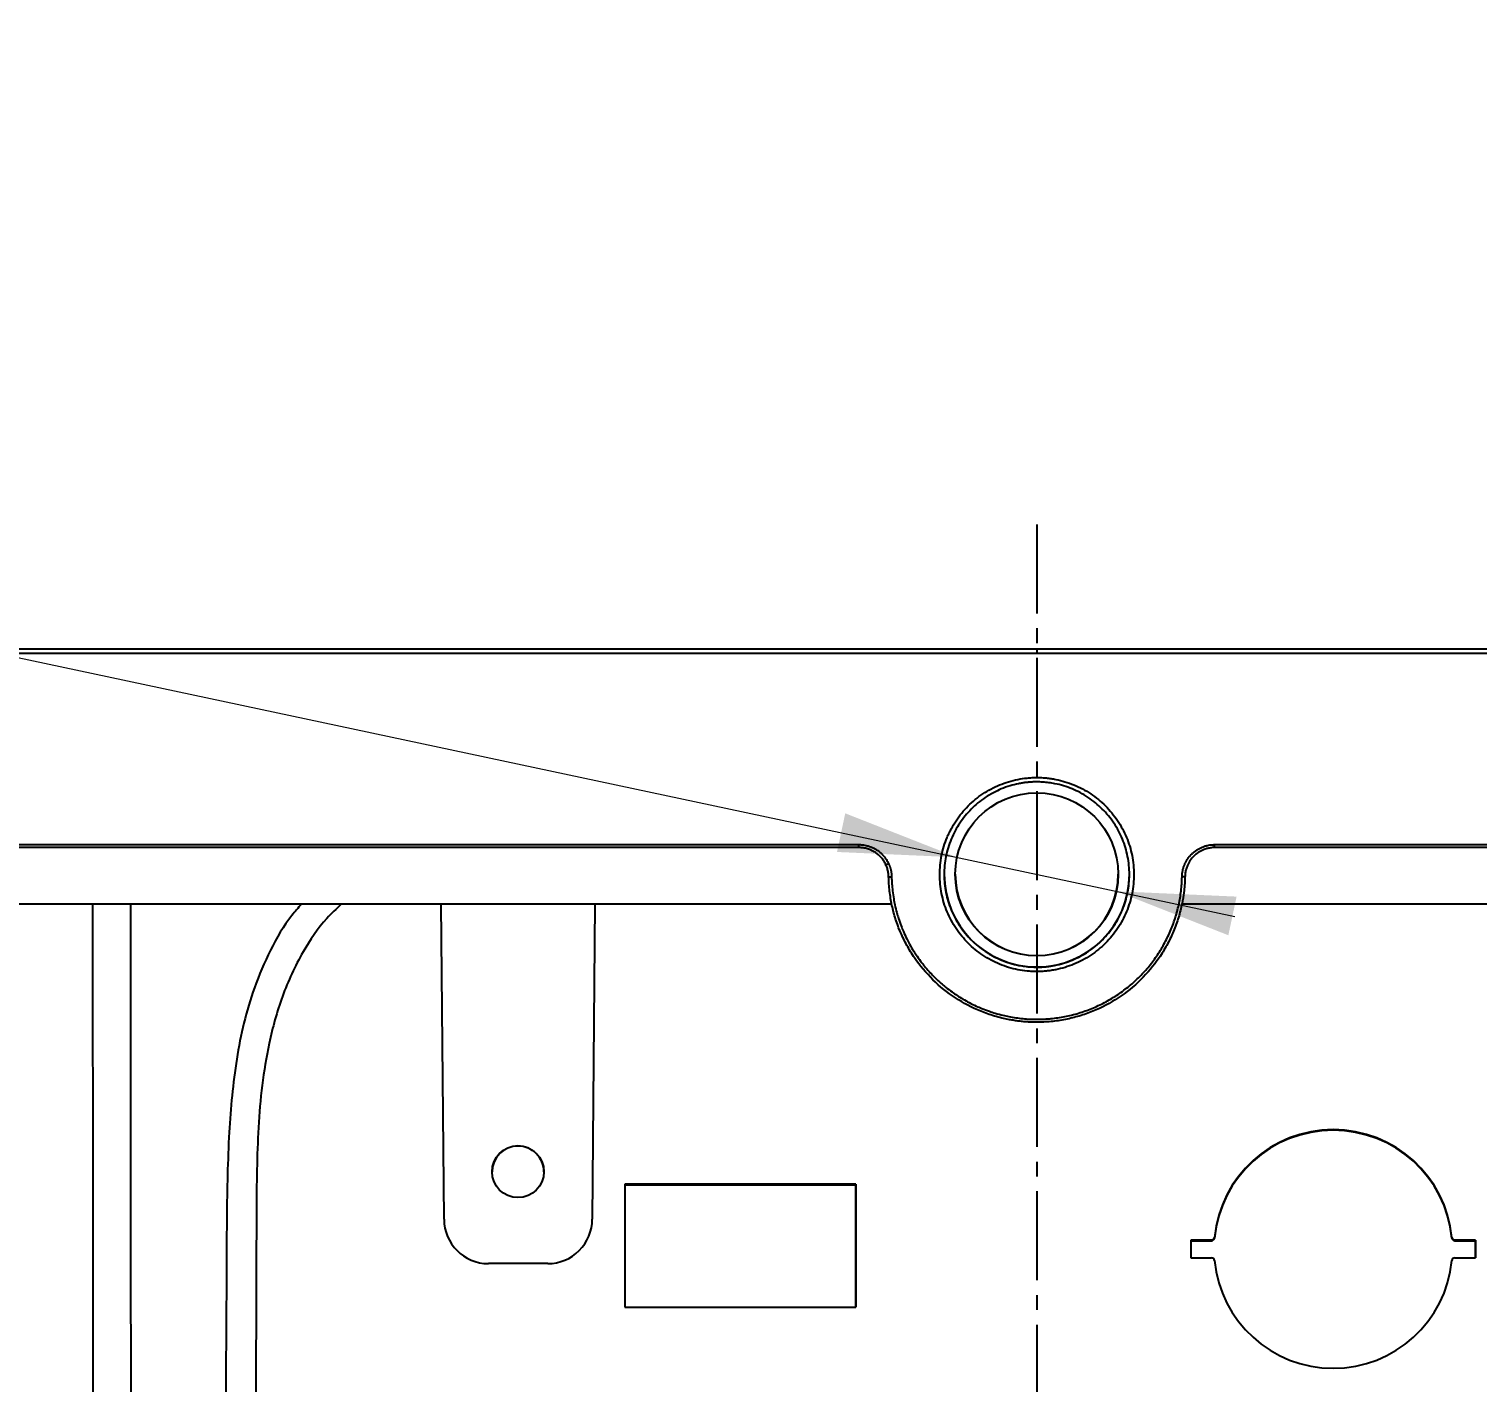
# Model space of a CAD drawing. Header units: millimetres. Extents: x 1677 to 3499, y -182 to 1106.
# Drawn here: x 2360.7 to 2458.4, y 275.8 to 367.1 of the extents above; entities that cross this region are included whole.
import ezdxf

# ---------------------------------------------------------------- set-up
doc = ezdxf.new("R2010")
doc.units = ezdxf.units.MM
doc.linetypes.add('CENTERX2', pattern=[20.32, 12.7, -2.54, 2.54, -2.54])
doc.linetypes.add('点画线', pattern=[18, 12, -2, 2, -2])
doc.layers.add('中心线层', color=1, linetype='CENTERX2', lineweight=25)
doc.layers.add('尺寸线层', color=3, linetype='Continuous', lineweight=18)
doc.styles.get("Standard").update_dxf_attribs({"font": 'txt.shx', "bigfont": 'gbcbig.shx'})
doc.dimstyles.new('ISO-25', dxfattribs={"dimtxt": 3.5, "dimasz": 2.5, "dimexe": 1.25, "dimexo": 0.625, "dimtad": 1, "dimtxsty": 'Standard', "dimcen": 2.5, "dimdle": 5, "dimadec": 0, "dimazin": 0, "dimtfac": 1, "dimtmove": 0, "dimatfit": 3, "dimfxl": 0, "dimarcsym": 0})

# ---------------------------------------------------------------- blocks, each defined once
blk = doc.blocks.new('*X21')
at = {"layer": '尺寸线层', "linetype": 'Continuous'}
for points in [[(2423.319, 311.187), (2415.772, 314.156), (2415.217, 311.548)], [(2434.078, 308.896), (2442.181, 308.535), (2441.625, 305.927)]]:
    blk.add_hatch(color=0, dxfattribs=at).paths.add_polyline_path(points, flags=0)
at = {"layer": '尺寸线层', "color": 0, "linetype": 'Continuous'}
blk.add_line((2265.739, 344.731), (2442.059, 307.197), dxfattribs=at)
at = {"layer": '尺寸线层', "color": 0, "insert": (2286.795, 349.986), "char_height": 14, "width": 78, "attachment_point": 5, "rotation": 347.9827}
blk.add_mtext('%%C11,0', dxfattribs=at)

msp = doc.modelspace()

# ---------------------------------------------------------------- linework, layer by layer
at = {"layer": '中心线层', "linetype": '点画线', "ltscale": 0.5}
msp.add_line((2428.699, 333.645), (2428.699, 168.965), dxfattribs=at)
at = {"layer": '中心线层', "color": 7, "linetype": 'Continuous', "lineweight": 25}
for p, q in [((2418.517, 310.68), (2418.699, 310.763)), ((2418.7, 309.879), (2418.901, 309.881)), ((2438.697, 309.879), (2438.497, 309.881)), ((2388.698, 286.769), (2388.513, 308.022)), ((2398.884, 308.022), (2398.698, 286.769)), ((2416.485, 289.132), (2400.898, 289.132)), ((2400.898, 289.132), (2400.898, 280.831)), ((2400.898, 289.089), (2416.485, 289.089)), ((2416.485, 280.831), (2416.485, 289.132)), ((2416.485, 289.132), (2416.485, 289.089)), ((2416.485, 289.089), (2416.485, 280.831)), ((2440.487, 285.356), (2439.098, 285.356)), ((2439.098, 285.356), (2439.098, 284.156)), ((2440.487, 285.314), (2440.487, 285.356)), ((2440.686, 285.537), (2440.686, 285.494)), ((2456.711, 285.494), (2456.711, 285.537)), ((2458.298, 285.356), (2456.91, 285.356)), ((2456.91, 285.356), (2456.91, 285.314)), ((2458.298, 284.156), (2458.298, 285.356)), ((2458.298, 285.356), (2458.298, 285.314)), ((2439.098, 285.314), (2440.487, 285.314)), ((2456.91, 285.314), (2458.298, 285.314)), ((2458.298, 285.314), (2458.298, 284.156)), ((2395.698, 283.769), (2391.698, 283.769)), ((2439.098, 284.156), (2440.487, 284.156)), ((2456.91, 284.156), (2458.298, 284.156)), ((2400.898, 280.831), (2416.485, 280.831))]:
    msp.add_line(p, q, dxfattribs=at)
for points in [[(2428.699, 325.238), (2428.699, 325.232), (2428.699, 325.215), (2428.699, 325.187), (2428.699, 325.149), (2428.699, 325.104), (2428.699, 325.051), (2428.699, 324.995), (2428.699, 324.936)], [(2416.701, 311.843), (2416.699, 311.944), (2416.698, 312.044)], [(2440.697, 311.843), (2440.698, 311.944), (2440.7, 312.044)], [(2367.626, 202.968), (2367.593, 251.348), (2367.555, 308.022)]]:
    msp.add_lwpolyline(points, dxfattribs=at)
at = {"layer": '中心线层', "color": 8, "linetype": 'Continuous', "lineweight": 25}
msp.add_lwpolyline([(2364.967, 308.022), (2365.028, 264.103), (2365.113, 202.968)], dxfattribs=at)
at = {"layer": '中心线层', "color": 7, "linetype": 'Continuous', "lineweight": 25}
for centre, radius in [((2428.699, 310.042), 5.5), ((2393.685, 289.971), 1.75)]:
    msp.add_circle(centre, radius, dxfattribs=at)
for centre, radius, start, end in [((2428.699, 310.042), 6.25, 180.00156, 359.99844), ((2428.699, 310.057), 5.5, 180.00175, 359.99825), ((2448.698, 284.714), 8.05, 5.56639, 174.43361), ((2393.685, 289.956), 1.75, 89.99895, 179.99538), ((2393.685, 289.956), 1.75, 359.99774, 90.00098), ((2440.487, 285.514), 0.2, 269.99928, 354.43354), ((2456.91, 285.514), 0.2, 185.56585, 270)]:
    msp.add_arc(centre, radius, start, end, dxfattribs=at)
for centre, major_axis, start_param, end_param in [((2448.698, 284.756), (0, 8.051), 4.809552, 7.7569), ((2391.698, 286.769), (0, 3), 1.570837, 3.141603), ((2395.698, 286.769), (0, 3), 3.141603, 4.71243), ((2440.487, 285.556), (0, 0.2), 3.141633, 4.615307), ((2456.91, 285.556), (0, 0.2), 1.667959, 3.141633), ((2440.487, 283.956), (0, 0.2), 4.809552, 6.283226), ((2448.698, 284.756), (0, 8.051), 1.667959, 4.615307), ((2456.91, 283.956), (0, 0.2), 0.000041, 1.473715)]:
    msp.add_ellipse(centre, major_axis=major_axis, ratio=0.999886, start_param=start_param, end_param=end_param, dxfattribs=at)
at = {"layer": '中心线层', "color": 8, "linetype": 'Continuous', "lineweight": 25}
msp.add_open_spline([(2428.699, 324.936), (2423.198, 324.936), (2412.196, 324.936), (2395.691, 324.936), (2381.941, 324.936), (2370.968, 324.936), (2362.77, 324.936), (2355.319, 324.936), (2348.637, 324.936), (2342.77, 324.936), (2337.212, 324.936), (2332.245, 324.936), (2328.117, 324.936), (2324.684, 324.936), (2321.994, 324.936), (2319.98, 324.936), (2318.532, 324.936), (2317.478, 324.936), (2316.394, 324.936), (2315.562, 324.936), (2315.081, 324.936), (2315.049, 324.936), (2315.034, 324.936)], degree=3, knots=[0, 0, 0, 0, 9005.086808, 18010.613641, 27030.449052, 31553.81142, 36073.685675, 40598.78821, 44018.697854, 47490.227107, 50969.751832, 54484.005616, 57971.091479, 61466.884674, 65613.868124, 69744.449855, 73829.290502, 77880.803515, 81917.420339, 90867.343927, 99815.063604, 107809.067448, 107809.067448, 107809.067448, 107809.067448], dxfattribs=at)
at = {"layer": '中心线层', "color": 7, "linetype": 'Continuous', "lineweight": 25}
for points, knots in [([(2428.699, 325.238), (2426.281, 325.238), (2421.525, 325.238), (2414.389, 325.238), (2407.265, 325.238), (2400.142, 325.238), (2393.021, 325.238), (2385.998, 325.238), (2379.248, 325.238), (2372.819, 325.238), (2366.652, 325.238), (2360.526, 325.238), (2355.117, 325.238), (2350.464, 325.238), (2346.575, 325.238), (2342.185, 325.238), (2337.415, 325.238), (2333.124, 325.238), (2329.896, 325.238), (2327.485, 325.238), (2324.886, 325.238), (2322.457, 325.238), (2320.418, 325.238), (2318.914, 325.238), (2317.834, 325.238), (2316.969, 325.238), (2316.282, 325.238), (2315.796, 325.238), (2315.493, 325.238), (2315.337, 325.238), (2315.332, 325.238), (2315.329, 325.238)], [0, 0, 0, 0, 5741.344415, 11295.943986, 16949.492312, 22663.763363, 28220.759989, 33878.873217, 39374.407017, 44302.33359, 49227.397104, 54148.408159, 59071.562437, 62409.100277, 65659.968831, 68882.359477, 73804.594179, 78717.817751, 81966.659396, 85262.329815, 88576.96913, 94451.599963, 100364.017119, 106259.897583, 112180.349298, 118131.22587, 125903.783392, 133654.113686, 141622.197792, 149497.821499, 155983.876542, 155983.876542, 155983.876542, 155983.876542]), ([(2542.073, 325.238), (2542.071, 325.238), (2542.068, 325.238), (2541.967, 325.238), (2541.767, 325.238), (2541.457, 325.238), (2541, 325.238), (2540.415, 325.238), (2539.709, 325.238), (2538.874, 325.238), (2537.798, 325.238), (2536.534, 325.238), (2535.143, 325.238), (2533.711, 325.238), (2531.718, 325.238), (2528.892, 325.238), (2525.31, 325.238), (2521.664, 325.238), (2518.239, 325.238), (2513.629, 325.238), (2507.709, 325.238), (2500.531, 325.238), (2493.211, 325.238), (2485.799, 325.238), (2477.567, 325.238), (2468.544, 325.238), (2458.661, 325.238), (2448.726, 325.238), (2438.709, 325.238), (2432.045, 325.238), (2428.699, 325.238)], [0, 0, 0, 0, 5692.849376, 12537.078799, 19316.912868, 26364.836209, 33160.98868, 39893.1594, 45039.286341, 50193.498711, 55371.579424, 60563.739867, 64087.815249, 67525.016377, 70943.679034, 76125.101968, 81304.293813, 84737.814561, 88178.595832, 91675.345413, 97843.776755, 104042.4865, 110234.140998, 116454.898569, 122706.431603, 130871.189916, 139013.817687, 147379.583871, 155652.730367, 163995.219962, 163995.219962, 163995.219962, 163995.219962]), ([(2542.377, 324.936), (2542.393, 324.936), (2542.308, 324.936), (2541.799, 324.936), (2541.393, 324.936), (2540.25, 324.936), (2539.774, 324.936), (2538.503, 324.936), (2537.712, 324.936), (2536.088, 324.936), (2535.472, 324.936), (2534.029, 324.936), (2533.196, 324.936), (2531.28, 324.936), (2530.197, 324.936), (2527.718, 324.936), (2526.309, 324.936), (2523.243, 324.936), (2521.589, 324.936), (2518.064, 324.936), (2516.188, 324.936), (2510.457, 324.936), (2506.456, 324.936), (2498.312, 324.936), (2494.23, 324.936), (2486.065, 324.936), (2481.975, 324.936), (2469.708, 324.936), (2461.516, 324.936), (2445.12, 324.936), (2436.911, 324.936), (2428.699, 324.936)], [0, 0, 0, 0, 11186.629089, 11186.629089, 22374.304889, 22374.304889, 27968.14279, 27968.14279, 33561.98069, 33561.98069, 36358.89964, 36358.89964, 39155.81859, 39155.81859, 41952.73754, 41952.73754, 44749.65649, 44749.65649, 47546.57544, 47546.57544, 50343.49439, 50343.49439, 55937.332291, 55937.332291, 61531.170191, 61531.170191, 67125.008091, 67125.008091, 78312.683891, 78312.683891, 89500.359692, 89500.359692, 89500.359692, 89500.359692]), ([(2428.699, 303.477), (2428.645, 303.477), (2428.537, 303.478), (2428.323, 303.486), (2427.949, 303.513), (2427.42, 303.592), (2426.795, 303.748), (2426.189, 303.965), (2425.607, 304.24), (2425.055, 304.571), (2424.538, 304.954), (2424.061, 305.386), (2423.629, 305.862), (2423.245, 306.379), (2422.914, 306.931), (2422.639, 307.513), (2422.422, 308.118), (2422.265, 308.743), (2422.17, 309.379), (2422.138, 310.021), (2422.17, 310.664), (2422.264, 311.301), (2422.42, 311.925), (2422.605, 312.443), (2422.78, 312.835), (2422.975, 313.218), (2423.242, 313.665), (2423.625, 314.181), (2424.057, 314.659), (2424.534, 315.091), (2425.05, 315.474), (2425.602, 315.806), (2426.184, 316.081), (2426.79, 316.298), (2427.413, 316.455), (2427.945, 316.535), (2428.321, 316.562), (2428.537, 316.571), (2428.645, 316.571), (2428.699, 316.572)], [0, 0, 0, 0, 1626.192932, 3255.63055, 6491.844472, 12936.686402, 19398.907622, 25907.265528, 32363.706632, 38810.353395, 45307.843498, 51787.643964, 58230.366715, 64698.09968, 71202.867249, 77653.461566, 84102.003189, 90604.268731, 97074.894519, 103516.434241, 109990.992552, 116490.43869, 122937.14743, 129389.814226, 133104.860726, 135897.870458, 142361.943502, 148804.964142, 155289.071161, 161782.401483, 168227.650346, 174686.664025, 181195.207085, 187654.382464, 194100.162544, 200594.512751, 203858.819292, 205489.04187, 207123.88247, 207123.88247, 207123.88247, 207123.88247]), ([(2428.699, 316.277), (2428.617, 316.276), (2428.453, 316.274), (2428.207, 316.259), (2427.962, 316.235), (2427.716, 316.201), (2427.357, 316.136), (2426.88, 316.017), (2426.312, 315.813), (2425.752, 315.55), (2425.049, 315.13), (2424.248, 314.472), (2423.466, 313.518), (2422.886, 312.431), (2422.529, 311.251), (2422.409, 310.025), (2422.53, 308.797), (2422.888, 307.618), (2423.47, 306.531), (2424.252, 305.578), (2425.054, 304.92), (2425.757, 304.502), (2426.315, 304.239), (2426.885, 304.035), (2427.416, 303.903), (2427.885, 303.826), (2428.291, 303.785), (2428.563, 303.78), (2428.699, 303.777)], [0, 0, 0, 0, 1831.607131, 3668.692545, 5511.256363, 7359.298704, 9212.819686, 13690.413449, 18340.202339, 22720.463302, 27512.160926, 36653.102343, 45786.513069, 54950.797044, 64065.577659, 73233.190391, 82357.211707, 91508.245561, 100662.077329, 109783.734838, 118951.956342, 123717.733498, 128078.314747, 132751.516772, 137252.110559, 140316.848589, 143366.909495, 146402.293772, 146402.293772, 146402.293772, 146402.293772]), ([(2428.699, 316.572), (2428.77, 316.571), (2428.914, 316.57), (2429.128, 316.559), (2429.377, 316.539), (2429.66, 316.504), (2430.082, 316.431), (2430.603, 316.3), (2431.209, 316.083), (2431.791, 315.808), (2432.342, 315.478), (2432.86, 315.095), (2433.337, 314.662), (2433.769, 314.186), (2434.153, 313.67), (2434.484, 313.117), (2434.759, 312.536), (2434.976, 311.931), (2435.133, 311.306), (2435.227, 310.67), (2435.259, 310.028), (2435.228, 309.385), (2435.134, 308.748), (2434.978, 308.124), (2434.761, 307.518), (2434.486, 306.936), (2434.156, 306.384), (2433.773, 305.867), (2433.341, 305.39), (2432.864, 304.958), (2432.348, 304.574), (2431.796, 304.243), (2431.214, 303.967), (2430.608, 303.75), (2430.089, 303.62), (2429.667, 303.546), (2429.346, 303.506), (2429.023, 303.481), (2428.807, 303.478), (2428.699, 303.477)], [0, 0, 0, 0, 2171.320374, 4341.309816, 6512.303113, 9745.295416, 12979.271054, 19461.740477, 25990.490906, 32467.161653, 38934.007199, 45451.855252, 51951.958135, 58414.867064, 64902.864521, 71428.012584, 77898.817632, 84367.563523, 90890.201627, 97381.100811, 103842.822747, 110337.666669, 116857.476365, 123324.383392, 129797.267121, 136323.765839, 142808.091609, 149271.299091, 155775.721793, 162289.396861, 168754.840019, 175234.091348, 181763.027511, 188242.441592, 194708.418675, 197966.273783, 201225.095284, 204499.613399, 207774.675259, 207774.675259, 207774.675259, 207774.675259]), ([(2428.699, 303.777), (2428.781, 303.778), (2428.944, 303.78), (2429.19, 303.795), (2429.436, 303.819), (2429.681, 303.853), (2430.041, 303.918), (2430.517, 304.037), (2431.086, 304.24), (2431.645, 304.504), (2432.349, 304.924), (2433.15, 305.582), (2433.931, 306.536), (2434.512, 307.623), (2434.869, 308.803), (2434.989, 310.029), (2434.868, 311.257), (2434.51, 312.436), (2433.928, 313.523), (2433.145, 314.476), (2432.344, 315.133), (2431.641, 315.552), (2431.083, 315.815), (2430.512, 316.018), (2429.981, 316.151), (2429.513, 316.228), (2429.106, 316.269), (2428.834, 316.274), (2428.699, 316.277)], [0, 0, 0, 0, 1838.712332, 3682.958171, 5532.737637, 7388.05085, 9248.897929, 13743.913164, 18412.025156, 22809.262681, 27619.90286, 36796.641972, 45965.820898, 55165.993978, 64316.469829, 73519.984693, 82679.737431, 91866.608489, 101056.288425, 110213.668105, 119417.794134, 124202.332292, 128579.893102, 133271.489485, 137789.615256, 140866.450465, 143928.456882, 146975.635006, 146975.635006, 146975.635006, 146975.635006]), ([(2344.951, 312.044), (2346.2, 312.044), (2347.468, 312.044), (2350.716, 312.044), (2352.712, 312.044), (2358.733, 312.044), (2362.798, 312.044), (2370.977, 312.044), (2375.102, 312.044), (2387.464, 312.044), (2395.709, 312.044), (2408.2, 312.044), (2412.449, 312.044), (2416.698, 312.044)], [0, 0, 0, 0, 1933.201388, 1933.201388, 4943.5707, 4943.5707, 10964.309324, 10964.309324, 16985.047948, 16985.047948, 29026.525196, 29026.525196, 35229.157744, 35229.157744, 35229.157744, 35229.157744]), ([(2416.701, 311.843), (2415.828, 311.843), (2414.098, 311.843), (2410.638, 311.843), (2407.402, 311.843), (2404.375, 311.843), (2401.782, 311.843), (2398.324, 311.843), (2394.004, 311.843), (2389.469, 311.843), (2384.937, 311.843), (2381.541, 311.843), (2379.278, 311.843), (2377.772, 311.843), (2375.891, 311.843), (2373.638, 311.843), (2371.389, 311.843), (2369.146, 311.843), (2366.908, 311.843), (2364.676, 311.843), (2362.451, 311.843), (2360.233, 311.843), (2358.024, 311.843), (2356.14, 311.843), (2354.68, 311.843), (2353.222, 311.843), (2351.459, 311.843), (2349.657, 311.843), (2348.225, 311.843), (2347.151, 311.843), (2346.085, 311.843), (2345.382, 311.843), (2345.033, 311.843)], [0, 0, 0, 0, 5919.399845, 11740.228834, 23478.451806, 27879.889752, 32281.164554, 41083.370198, 51352.463582, 61622.320156, 71894.385109, 82170.200955, 84738.353692, 87305.466651, 92436.383233, 97562.870179, 102685.015335, 107803.073561, 112917.485742, 118028.910834, 123138.160464, 128246.461768, 133355.623502, 138468.102484, 141392.246573, 143587.206311, 148717.289014, 153864.663954, 156447.359109, 159037.656276, 161656.008957, 164230.514214, 164230.514214, 164230.514214, 164230.514214]), ([(2416.698, 312.044), (2416.719, 312.044), (2416.772, 312.043), (2416.877, 312.038), (2417.02, 312.022), (2417.175, 311.994), (2417.333, 311.952), (2417.475, 311.904), (2417.626, 311.841), (2417.76, 311.773), (2417.901, 311.689), (2418.023, 311.603), (2418.15, 311.5), (2418.259, 311.398), (2418.371, 311.277), (2418.464, 311.16), (2418.553, 311.032), (2418.618, 310.923), (2418.667, 310.831), (2418.689, 310.783), (2418.699, 310.763)], [0, 0, 0, 0, 2574.522797, 6431.650661, 12863.270941, 20165.6471, 25612.730944, 32872.752983, 38343.212099, 45678.251234, 51144.509934, 58402.576187, 63851.076616, 71159.4336, 76658.914226, 83935.097529, 89376.838146, 95737.498969, 99390.448851, 102143.500885, 102143.500885, 102143.500885, 102143.500885]), ([(2418.517, 310.68), (2418.496, 310.723), (2418.455, 310.809), (2418.381, 310.931), (2418.3, 311.047), (2418.181, 311.194), (2418.013, 311.362), (2417.785, 311.532), (2417.534, 311.669), (2417.268, 311.768), (2416.988, 311.831), (2416.798, 311.839), (2416.701, 311.843)], [0, 0, 0, 0, 3675.47503, 7322.058346, 10939.754559, 14528.568401, 21806.092837, 29064.580762, 36286.638981, 43609.586105, 50766.645711, 58199.493564, 58199.493564, 58199.493564, 58199.493564]), ([(2438.497, 309.881), (2438.498, 309.916), (2438.501, 309.988), (2438.514, 310.131), (2438.543, 310.307), (2438.599, 310.514), (2438.674, 310.715), (2438.768, 310.907), (2438.88, 311.089), (2439.009, 311.259), (2439.154, 311.416), (2439.314, 311.558), (2439.487, 311.684), (2439.671, 311.793), (2439.865, 311.883), (2440.067, 311.955), (2440.275, 312.006), (2440.451, 312.032), (2440.593, 312.042), (2440.664, 312.043), (2440.7, 312.044)], [0, 0, 0, 0, 3239.477849, 6479.574817, 12954.573697, 19417.252152, 25830.566481, 32254.46007, 38729.907839, 45159.868701, 51571.692971, 58025.796634, 64486.392717, 70899.914968, 77326.666021, 83803.437836, 90232.337729, 96645.621816, 99874.439877, 103105.619376, 103105.619376, 103105.619376, 103105.619376]), ([(2440.697, 311.843), (2440.652, 311.842), (2440.563, 311.841), (2440.432, 311.827), (2440.303, 311.806), (2440.178, 311.776), (2440.057, 311.739), (2439.857, 311.665), (2439.59, 311.524), (2439.288, 311.28), (2439.038, 310.982), (2438.871, 310.68), (2438.77, 310.397), (2438.712, 310.143), (2438.702, 309.968), (2438.697, 309.879)], [0, 0, 0, 0, 3266.595275, 6486.542181, 9659.84276, 12786.49919, 15866.513794, 18899.889042, 28355.959585, 37758.429958, 47089.969464, 56608.601355, 62747.748191, 69058.432441, 75540.654703, 75540.654703, 75540.654703, 75540.654703]), ([(2512.365, 311.843), (2512.188, 311.843), (2511.834, 311.843), (2511.296, 311.843), (2510.752, 311.843), (2510.031, 311.843), (2509.123, 311.843), (2507.673, 311.843), (2505.848, 311.843), (2504.015, 311.843), (2502.545, 311.843), (2501.076, 311.843), (2499.235, 311.843), (2497.018, 311.843), (2494.796, 311.843), (2492.57, 311.843), (2490.339, 311.843), (2488.104, 311.843), (2485.866, 311.843), (2483.625, 311.843), (2481.381, 311.843), (2479.134, 311.843), (2476.135, 311.843), (2472.382, 311.843), (2467.87, 311.843), (2463.353, 311.843), (2459.584, 311.843), (2456.567, 311.843), (2454.303, 311.843), (2452.038, 311.843), (2449.015, 311.843), (2445.997, 311.843), (2442.972, 311.843), (2441.459, 311.843), (2440.697, 311.843)], [0, 0, 0, 0, 1467.499154, 2946.364421, 4436.76083, 5938.849612, 8855.42716, 11824.932967, 17665.800731, 23473.650364, 26368.227397, 29257.80664, 35024.544223, 40778.456605, 46523.17924, 52261.634491, 57996.091736, 63728.187758, 69459.059731, 75189.624334, 80920.590108, 86652.473906, 92385.613792, 103856.339266, 115334.261478, 126820.210899, 138314.398136, 144064.506472, 149816.510132, 155570.324223, 161326.032742, 172843.154071, 178562.341088, 184367.826678, 184367.826678, 184367.826678, 184367.826678]), ([(2440.7, 312.044), (2444.907, 312.044), (2449.112, 312.044), (2461.511, 312.044), (2469.701, 312.044), (2481.964, 312.044), (2486.051, 312.044), (2494.21, 312.044), (2498.289, 312.044), (2505.794, 312.044), (2509.18, 312.044), (2512.448, 312.044)], [0, 0, 0, 0, 5480.661291, 5480.661291, 16170.685068, 16170.685068, 21515.696956, 21515.696956, 26860.708844, 26860.708844, 31379.17538, 31379.17538, 31379.17538, 31379.17538]), ([(2418.699, 310.763), (2418.703, 310.754), (2418.711, 310.737), (2418.726, 310.702), (2418.745, 310.655), (2418.766, 310.601), (2418.787, 310.542), (2418.805, 310.485), (2418.821, 310.431), (2418.834, 310.381), (2418.847, 310.326), (2418.86, 310.265), (2418.87, 310.21), (2418.878, 310.159), (2418.885, 310.106), (2418.891, 310.049), (2418.896, 309.992), (2418.899, 309.946), (2418.9, 309.908), (2418.9, 309.889), (2418.901, 309.881)], [0, 0, 0, 0, 3219.660967, 6438.318841, 12873.925912, 20230.840361, 25737.110333, 34093.746982, 40341.355287, 44706.606184, 51245.498328, 59539.868744, 65759.4839, 70114.993855, 76654.145377, 83933.260842, 89405.71949, 95808.437561, 99477.649595, 102235.203805, 102235.203805, 102235.203805, 102235.203805]), ([(2418.7, 309.879), (2418.699, 309.926), (2418.695, 310.021), (2418.677, 310.161), (2418.65, 310.297), (2418.614, 310.429), (2418.571, 310.557), (2418.535, 310.639), (2418.517, 310.68)], [0, 0, 0, 0, 6252.287897, 12418.770372, 18499.451147, 24494.334188, 30403.423717, 36226.72423, 36226.72423, 36226.72423, 36226.72423]), ([(2428.699, 300.057), (2428.593, 300.058), (2428.38, 300.059), (2428.06, 300.075), (2427.739, 300.101), (2427.417, 300.137), (2427.094, 300.184), (2426.733, 300.249), (2426.311, 300.342), (2425.686, 300.511), (2424.607, 300.892), (2423.167, 301.651), (2421.652, 302.873), (2420.603, 304.124), (2419.926, 305.225), (2419.498, 306.1), (2419.159, 307.004), (2418.951, 307.786), (2418.83, 308.419), (2418.762, 308.901), (2418.716, 309.388), (2418.706, 309.715), (2418.7, 309.879)], [0, 0, 0, 0, 2331.107198, 4675.636384, 7033.587539, 9404.960646, 11789.755686, 14187.972641, 17451.41023, 21274.171308, 28411.169081, 42544.248157, 56759.695096, 70895.753687, 78140.679178, 85112.464708, 92260.023824, 99303.844768, 102848.624073, 106410.305912, 109988.89131, 113584.381276, 113584.381276, 113584.381276, 113584.381276]), ([(2418.901, 309.881), (2418.902, 309.801), (2418.906, 309.641), (2418.924, 309.323), (2418.962, 308.904), (2419.031, 308.431), (2419.126, 307.939), (2419.235, 307.498), (2419.377, 307.02), (2419.527, 306.594), (2419.713, 306.134), (2419.904, 305.725), (2420.135, 305.284), (2420.365, 304.892), (2420.639, 304.474), (2420.906, 304.108), (2421.302, 303.615), (2421.732, 303.151), (2422.196, 302.72), (2422.578, 302.398), (2422.94, 302.123), (2423.461, 301.764), (2424.006, 301.442), (2424.573, 301.163), (2425.031, 300.965), (2425.456, 300.805), (2425.932, 300.652), (2426.369, 300.534), (2426.986, 300.4), (2427.59, 300.311), (2428.142, 300.271), (2428.46, 300.259), (2428.619, 300.258), (2428.699, 300.257)], [0, 0, 0, 0, 2735.974382, 5474.202987, 10933.861597, 17172.692103, 21862.820274, 28111.799303, 32770.807028, 38959.895812, 43595.476374, 49782.37611, 54438.065067, 60681.373385, 65367.688511, 71578.804696, 76220.43522, 87039.460912, 93248.729841, 97932.942165, 104179.578334, 108837.312355, 119659.048749, 125847.986159, 130506.142353, 136753.553129, 141437.60561, 147646.929329, 152288.128653, 163109.107485, 168542.988432, 171272.522401, 174009.238718, 174009.238718, 174009.238718, 174009.238718]), ([(2428.699, 300.257), (2428.805, 300.258), (2429.017, 300.26), (2429.334, 300.276), (2429.702, 300.306), (2430.121, 300.357), (2430.744, 300.464), (2431.514, 300.654), (2432.412, 300.971), (2433.274, 301.373), (2434.093, 301.857), (2434.862, 302.418), (2435.573, 303.051), (2436.219, 303.748), (2436.794, 304.506), (2437.294, 305.317), (2437.712, 306.171), (2438.046, 307.061), (2438.251, 307.828), (2438.371, 308.453), (2438.437, 308.927), (2438.482, 309.403), (2438.492, 309.721), (2438.497, 309.881)], [0, 0, 0, 0, 2499.959384, 4998.345443, 7497.784707, 11220.093016, 14943.16719, 22404.558859, 29921.575712, 37380.607619, 44824.337848, 52322.735546, 59813.645755, 67255.511121, 74718.42845, 82234.177869, 89690.111262, 97133.730643, 104634.611716, 108393.030894, 112152.141885, 115911.717239, 119672.717755, 119672.717755, 119672.717755, 119672.717755]), ([(2438.697, 309.879), (2438.694, 309.77), (2438.688, 309.551), (2438.666, 309.225), (2438.634, 308.901), (2438.591, 308.579), (2438.538, 308.26), (2438.433, 307.734), (2438.238, 307.004), (2437.9, 306.1), (2437.472, 305.225), (2436.794, 304.124), (2435.746, 302.873), (2434.231, 301.651), (2432.791, 300.892), (2431.73, 300.517), (2431.105, 300.346), (2430.63, 300.241), (2430.143, 300.157), (2429.66, 300.099), (2429.179, 300.063), (2428.858, 300.059), (2428.699, 300.057)], [0, 0, 0, 0, 2409.554869, 4811.602679, 7206.143737, 9593.178351, 11972.706833, 14344.729499, 21419.49263, 28599.116458, 35601.545805, 42878.94678, 57077.766634, 71356.327297, 85552.154403, 92720.83901, 96145.101141, 99838.508993, 103448.036886, 107026.244509, 110573.131706, 114088.698323, 114088.698323, 114088.698323, 114088.698323]), ([(2418.908, 308.022), (2405.696, 308.022), (2392.785, 308.022), (2374.106, 308.022), (2367.458, 308.022), (2358.678, 308.022), (2356.019, 308.022), (2353.523, 308.022)], [0, 0, 0, 0, 10084.432144, 10084.432144, 16367.356088, 16367.356088, 19335.747399, 19335.747399, 19335.747399, 19335.747399]), ([(2379.072, 308.022), (2378.853, 307.775), (2378.025, 306.838), (2376.944, 304.934), (2375.557, 301.728), (2374.594, 297.579), (2374.124, 292.367), (2374.023, 286.869), (2374.011, 279.191), (2373.765, 258.083), (2373.518, 228.333), (2373.18, 202.422), (2373.043, 191.859)], [0, 0, 0, 0, 482.657088, 1826.493775, 3171.701779, 5585.301365, 8007.182729, 10813.892976, 13621.562798, 19231.563157, 41671.57381, 57113.621149, 57113.621149, 57113.621149, 57113.621149]), ([(2381.764, 308.022), (2381.43, 307.71), (2380.422, 306.768), (2379.03, 304.683), (2377.71, 301.834), (2376.619, 297.855), (2376.076, 292.953), (2376.051, 289.145), (2376.039, 287.239)], [0, 0, 0, 0, 2196.140648, 6631.628674, 11943.823145, 17267.342385, 26416.049103, 35594.080788, 35594.080788, 35594.080788, 35594.080788]), ([(2503.875, 308.022), (2501.378, 308.022), (2498.719, 308.022), (2489.94, 308.022), (2483.291, 308.022), (2464.612, 308.022), (2451.701, 308.022), (2438.49, 308.022)], [0, 0, 0, 0, 3125.408526, 3125.408526, 9740.738494, 9740.738494, 20358.73418, 20358.73418, 20358.73418, 20358.73418]), ([(2376.039, 287.239), (2376.024, 283.246), (2376.013, 279.254), (2375.987, 271.269), (2375.974, 267.276), (2375.931, 255.299), (2375.901, 247.314), (2375.834, 231.344), (2375.798, 223.359), (2375.738, 211.382), (2375.717, 207.389), (2375.673, 199.404), (2375.653, 195.412), (2375.626, 191.42)], [0, 0, 0, 0, 4455.213025, 4455.213025, 8910.42605, 8910.42605, 17820.8521, 17820.8521, 26731.27815, 26731.27815, 31186.491175, 31186.491175, 35641.7042, 35641.7042, 35641.7042, 35641.7042])]:
    msp.add_open_spline(points, degree=3, knots=knots, dxfattribs=at)

# ---------------------------------------------------------------- dimensions: what is measured, and where the dimension line sits
at = {"layer": '尺寸线层'}
dim = msp.add_diameter_dim_2p(p1=(2434.078, 308.896), p2=(2423.319, 311.187), dimstyle='ISO-25', override={"dimtxt": 14, "dimasz": 8, "dimexe": 2, "dimexo": 0, "dimgap": 1.524, "dimdec": 1, "dimzin": 0, "dimpost": '%%C<>', "dimsah": 1, "dimdle": 8.16, "dimadec": 2, "dimtfill": 1, "dimtolj": 1, "dimtzin": 0}, dxfattribs=at)
dim.commit()
dim.dimension.update_dxf_attribs({"geometry": '*X21', "text_midpoint": (2284.812, 340.671), "dimtype": 163})

doc.saveas('drawing.dxf')
